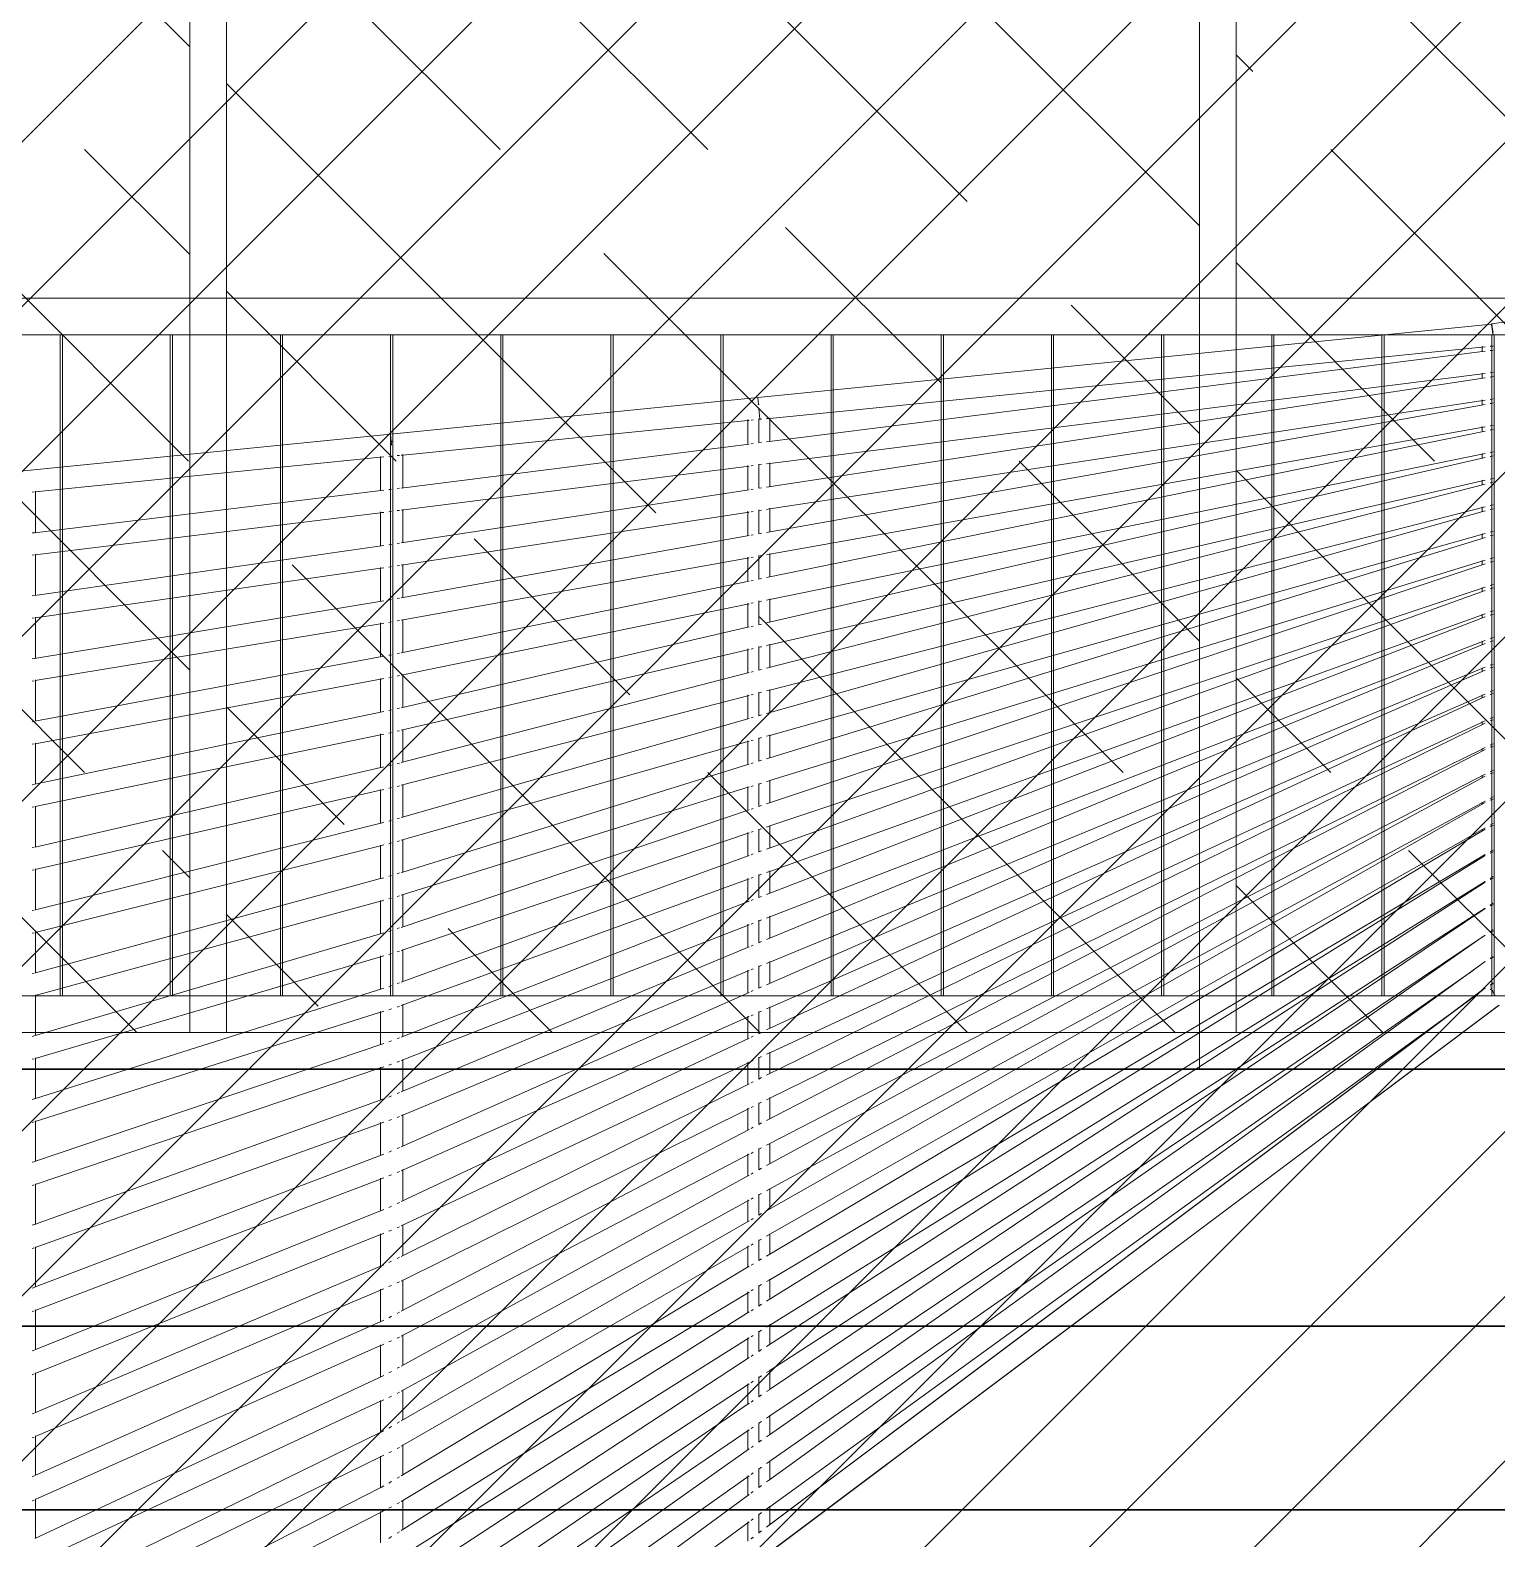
# Model space of a CAD drawing. Header units: millimetres. Extents: x 886808 to 1650903, y -1008069 to 230892.
# Drawn here: x 1026529 to 1028527, y -355649 to -353595 of the extents above; entities that cross this region are included whole.
import ezdxf

# ---------------------------------------------------------------- set-up
doc = ezdxf.new("R2010")
doc.units = ezdxf.units.MM
doc.linetypes.add('ACAD_ISO07W100', pattern=[3, 0, -3])
doc.linetypes.add('CENTER', pattern=[2, 1.25, -0.25, 0.25, -0.25])
doc.layers.get('0').update_dxf_attribs({"lineweight": 0})
for name, color, linetype, lineweight in [('0.NETMANHNHAT-0.05', 251, 'Continuous', 0), ('03- Net Cua- 153', 153, 'Continuous', 9), ('8l NET TO', 8, 'Continuous', 9), ('A-Wall', 113, 'Continuous', 30), ('A_Dim', 8, 'Continuous', 5), ('M-HVAC-CDFF', 50, 'Continuous', 5)]:
    doc.layers.add(name, color=color, linetype=linetype, lineweight=lineweight)

# ---------------------------------------------------------------- blocks, each defined once
blk = doc.blocks.new('Air Terminals 4 - Air Terminals 4-6275953-MẶT ĐỨNG TRỤC A-H')
at = {"layer": 'M-HVAC-CDFF'}
for p, q in [((1200, 4200), (26700, 4200)), ((26700, 4150), (1200, 4150))]:
    blk.add_line(p, q, dxfattribs=at)
blk = doc.blocks.new('A$C62D649C3')
at = {"transparency": 33554636}
for p, q in [((14297.8, 5814.8), (13298.6, 5664.9)), ((13297.8, 5664.8), (12298.6, 5564.9)), ((13297.8, 5664.8), (13298.2, 5664.9)), ((13299.3, 5654.9), (13297.8, 5664.8)), ((13298.2, 5664.9), (13298.6, 5664.9)), ((13299.3, 5657.5), (13298.6, 5664.9)), ((13299.1, 5654.9), (13300.1, 5654.9)), ((13299.3, 5657.5), (13299.7, 5653.9)), ((13299.3, 5654.9), (13299.5, 5653.8)), ((13299.5, 5653.8), (13300.1, 5650)), ((13299.7, 5653.9), (13300.1, 5650)), ((13300.1, 5654.9), (13300.5, 5654.9)), ((12315.1, 5536.4), (13289.5, 5633.9)), ((13285.1, 5633.4), (13285.1, 5634.6)), ((13285.1, 5627.2), (13285.1, 5633.4)), ((13296.2, 5634.5), (13300.1, 5634.9)), ((13297.9, 5628.8), (13300.1, 5629.2)), ((12310.7, 5504.4), (13289.5, 5627.7)), ((13296.2, 5628.6), (13297.9, 5628.8)), ((13289.5, 5591.6), (12310.7, 5442.8)), ((12315.1, 5474.8), (13289.5, 5597.6)), ((13285.1, 5597), (13285.1, 5598.1)), ((13285.1, 5590.9), (13285.1, 5597)), ((13296.2, 5598.4), (13300.1, 5598.9)), ((13297.6, 5592.8), (13296.2, 5592.6)), ((13300.1, 5593.2), (13297.6, 5592.8)), ((11798.6, 5514.9), (12298.6, 5564.9)), ((12299.6, 5555.1), (12298.6, 5564.9)), ((12299, 5555.1), (12300.1, 5555.1)), ((12300.1, 5555.1), (12300.7, 5555.1)), ((12301.6, 5535.1), (12300.1, 5550)), ((12310.7, 5381.1), (13289.5, 5555.3)), ((13289.5, 5561.2), (12315.1, 5413.1)), ((13285.1, 5560.6), (13285.1, 5561.7)), ((13285.1, 5554.6), (13285.1, 5560.6)), ((13300.1, 5562.8), (13296.2, 5562.2)), ((13296.2, 5556.5), (13297.4, 5556.8)), ((13297.4, 5556.8), (13300.1, 5557.3)), ((11815.1, 5486.4), (12285.1, 5533.4)), ((12285.1, 5533.4), (12285.1, 5534.6)), ((12285.1, 5533.4), (12287.1, 5533.6)), ((12285.1, 5501.2), (12285.1, 5533.4)), ((12289.5, 5533.9), (12292.6, 5534.2)), ((12300.1, 5503.1), (12300.1, 5535.9)), ((12300.1, 5534.9), (12301.6, 5535.1)), ((12300.1, 5503.1), (12300.1, 5534.9)), ((12301.6, 5535.1), (12303.9, 5535.3)), ((12310.7, 5536), (12314.6, 5536.4)), ((12315.1, 5536.4), (12315.1, 5537.3)), ((12315.1, 5505), (12315.1, 5536.4)), ((13296.2, 5526.1), (13300.1, 5526.8)), ((11798.6, 5514.9), (11299.3, 5465)), ((11800.1, 5500), (11798.6, 5514.9)), ((12310.7, 5319.5), (13289.5, 5519.1)), ((12315.1, 5351.4), (13289.5, 5524.9)), ((13285.1, 5524.1), (13285.1, 5525.2)), ((13285.1, 5518.2), (13285.1, 5524.1)), ((13296.2, 5520.5), (13297.1, 5520.7)), ((13297.1, 5520.7), (13300.1, 5521.3)), ((11799, 5504.9), (11800.1, 5505)), ((11800.1, 5505), (11800.6, 5505)), ((11807.6, 5485.7), (11810.7, 5486)), ((11813.1, 5441.5), (12287.1, 5501.4)), ((11813.1, 5486.2), (11815.1, 5486.4)), ((11815.1, 5441.8), (11815.1, 5487.2)), ((12289.5, 5501.7), (12292.6, 5502.1)), ((12300.1, 5503.1), (12303.9, 5503.6)), ((12315.1, 5289.8), (13289.5, 5488.5)), ((13285.1, 5487.6), (13285.1, 5488.7)), ((13285.1, 5481.9), (13285.1, 5487.6)), ((13296.2, 5489.9), (13300.1, 5490.7)), ((13296.8, 5484.6), (13300.1, 5485.3)), ((11314.6, 5436.4), (11785.1, 5483.4)), ((11785.1, 5483.4), (11785.1, 5484.6)), ((11785.1, 5438.1), (11785.1, 5483.4)), ((11785.6, 5483.5), (11789.5, 5483.9)), ((11796.2, 5484.5), (11800.1, 5484.9)), ((11813.1, 5411.4), (12287.1, 5471.3)), ((12285.1, 5471), (12285.1, 5472.2)), ((12285.1, 5438.9), (12285.1, 5471)), ((12289.5, 5471.6), (12292.6, 5472)), ((12300.1, 5441.2), (12300.1, 5473.9)), ((12300.1, 5472.9), (12303.9, 5473.4)), ((12300.1, 5441.2), (12300.1, 5472.9)), ((12310.7, 5257.8), (13289.5, 5482.9)), ((12310.7, 5474.3), (12314.6, 5474.7)), ((12315.1, 5474.8), (12315.1, 5475.6)), ((12315.1, 5443.4), (12315.1, 5474.8)), ((13296.2, 5484.5), (13296.8, 5484.6)), ((12310.7, 5196.2), (13289.5, 5446.7)), ((12315.1, 5228.1), (13289.5, 5452.2)), ((13285.1, 5451.2), (13285.1, 5452.2)), ((13285.1, 5445.6), (13285.1, 5451.2)), ((13296.2, 5453.7), (13300.1, 5454.6)), ((13296.2, 5448.4), (13296.5, 5448.5)), ((13296.5, 5448.5), (13300.1, 5449.3)), ((11310.7, 5436), (11313.1, 5436.2)), ((11313.5, 5380.7), (11789.5, 5438.6)), ((11315.1, 5436.4), (11315.1, 5437.2)), ((11315.1, 5380.9), (11315.1, 5436.4)), ((11796.2, 5439.4), (11798.2, 5439.7)), ((11798.2, 5439.7), (11800.1, 5439.9)), ((11807.6, 5440.8), (11810.7, 5441.2)), ((12287.1, 5439.2), (11813.1, 5366.8)), ((12292.6, 5440), (12289.5, 5439.5)), ((12303.9, 5441.8), (12300.1, 5441.2)), ((11314.6, 5350.7), (11785.1, 5407.9)), ((11785.1, 5362.6), (11785.1, 5409)), ((11785.6, 5408), (11789.5, 5408.4)), ((11796.2, 5409.3), (11800.1, 5409.7)), ((11807.6, 5410.7), (11810.7, 5411.1)), ((12287.1, 5408.8), (11813.1, 5336.4)), ((11815.1, 5367.1), (11815.1, 5412.4)), ((12285.1, 5408.5), (12285.1, 5409.8)), ((12285.1, 5376.6), (12285.1, 5408.5)), ((12292.6, 5409.7), (12289.5, 5409.2)), ((12300.1, 5379.2), (12300.1, 5411.8)), ((12303.9, 5411.4), (12300.1, 5410.8)), ((12300.1, 5379.2), (12300.1, 5410.8)), ((12314.6, 5413), (12310.7, 5412.4)), ((12310.7, 5134.5), (13289.5, 5410.5)), ((12315.1, 5166.4), (13289.5, 5415.8)), ((12315.1, 5413.1), (12315.1, 5413.9)), ((12315.1, 5381.9), (12315.1, 5413.1)), ((13285.1, 5414.7), (13285.1, 5415.7)), ((13285.1, 5409.3), (13285.1, 5414.7)), ((13296.2, 5417.6), (13300.1, 5418.6)), ((13296.2, 5412.4), (13300.1, 5413.3)), ((13296.2, 5412.4), (13296.2, 5412.4)), ((13296.2, 5381.4), (13300.1, 5382.5)), ((11310.7, 5380.4), (11313.1, 5380.7)), ((11789.5, 5363.2), (11314, 5295.1)), ((11797.9, 5364.4), (11796.2, 5364.2)), ((11800.1, 5364.8), (11797.9, 5364.4)), ((11810.7, 5366.4), (11807.6, 5365.9)), ((11813.1, 5292), (12287.1, 5376.9)), ((12289.5, 5377.3), (12292.6, 5377.9)), ((12300.1, 5379.2), (12303.9, 5379.9)), ((12315.1, 5104.7), (13289.5, 5379.5)), ((12315.1, 5074.2), (13285.1, 5372.9)), ((13285.1, 5378.3), (13285.1, 5379.2)), ((13285.1, 5372.9), (13285.1, 5378.3)), ((13285.1, 5372.9), (13289.5, 5374.3)), ((13296.2, 5376.4), (13300.1, 5377.3)), ((13296.2, 5376.4), (13296.2, 5376.4)), ((11310.7, 5350.2), (11313.1, 5350.5)), ((11315.1, 5350.7), (11315.1, 5351.6)), ((11315.1, 5295.3), (11315.1, 5350.7)), ((11813.1, 5261.5), (12287.1, 5346.4)), ((12285.1, 5346.1), (12285.1, 5347.3)), ((12285.1, 5314.2), (12285.1, 5346.1)), ((12289.5, 5346.9), (12292.6, 5347.4)), ((12300.1, 5317.3), (12300.1, 5349.8)), ((12300.1, 5348.8), (12303.9, 5349.5)), ((12300.1, 5317.3), (12300.1, 5348.8)), ((12310.7, 5350.7), (12314.6, 5351.3)), ((12315.1, 5351.4), (12315.1, 5352.3)), ((12315.1, 5320.4), (12315.1, 5351.4)), ((12315.1, 5043.1), (13289.5, 5343.2)), ((13285.1, 5341.8), (13285.1, 5342.7)), ((13285.1, 5336.7), (13285.1, 5341.8)), ((13296.2, 5345.2), (13300.1, 5346.4)), ((13296.2, 5340.4), (13300.1, 5341.4)), ((11785.1, 5332.3), (11314.6, 5264.9)), ((11785.1, 5332.3), (11785.1, 5333.4)), ((11785.1, 5287.1), (11785.1, 5332.3)), ((11789.5, 5332.9), (11785.6, 5332.4)), ((11800.1, 5334.5), (11796.2, 5333.9)), ((11810.7, 5336.1), (11807.6, 5335.6)), ((11815.1, 5292.3), (11815.1, 5337.4)), ((12310.7, 5011.3), (13289.5, 5338.2)), ((11813.1, 5217.2), (12287.1, 5314.6)), ((12289.5, 5315.1), (12292.6, 5315.8)), ((12300.1, 5317.3), (12303.9, 5318.1)), ((12310.7, 4949.7), (13289.5, 5302.1)), ((12315.1, 4981.3), (13289.5, 5306.7)), ((13285.1, 5305.3), (13285.1, 5306.2)), ((13285.1, 5300.5), (13285.1, 5305.3)), ((13296.2, 5309), (13300.1, 5310.3)), ((13296.2, 5304.4), (13300.1, 5305.5)), ((11313.1, 5295), (11310.7, 5294.7)), ((11313.8, 5209.5), (11789.5, 5287.9)), ((11796.2, 5289), (11797.5, 5289.2)), ((11797.5, 5289.2), (11800.1, 5289.6)), ((11807.6, 5291), (11810.7, 5291.5)), ((11813.1, 5186.6), (12287.1, 5284)), ((12285.1, 5283.6), (12285.1, 5284.9)), ((12285.1, 5251.9), (12285.1, 5283.6)), ((12289.5, 5284.5), (12292.6, 5285.1)), ((12300.1, 5255.4), (12300.1, 5287.7)), ((12300.1, 5286.7), (12303.1, 5287.3)), ((12300.1, 5255.4), (12300.1, 5286.7)), ((12303.1, 5287.3), (12303.9, 5287.5)), ((12310.7, 5288.9), (12314.6, 5289.6)), ((12315.1, 5289.8), (12315.1, 5290.6)), ((12315.1, 5258.8), (12315.1, 5289.8)), ((11313.1, 5264.7), (11310.7, 5264.4)), ((11315.1, 5265), (11315.1, 5265.8)), ((11315.1, 5209.7), (11315.1, 5265)), ((11796.2, 5258.6), (11800.1, 5259.2)), ((11807.6, 5260.5), (11810.7, 5261.1)), ((11815.1, 5217.6), (11815.1, 5262.6)), ((12310.7, 4888.1), (13289.5, 5266)), ((12315.1, 4919.5), (13289.5, 5270.3)), ((13285.1, 5268.7), (13285.1, 5269.7)), ((13285.1, 5264.3), (13285.1, 5268.7)), ((13296.2, 5272.7), (13300.1, 5274.1)), ((13296.2, 5268.5), (13300.1, 5269.6)), ((11314.6, 5179.2), (11785.1, 5256.7)), ((11785.1, 5211.7), (11785.1, 5257.9)), ((11785.6, 5256.8), (11789.5, 5257.5)), ((11813.1, 5142.4), (12287.1, 5252.4)), ((12289.5, 5252.9), (12292.6, 5253.6)), ((12300.1, 5255.4), (12303.9, 5256.3)), ((11813.1, 5111.6), (12287.1, 5221.6)), ((12285.1, 5221.1), (12285.1, 5222.4)), ((12285.1, 5189.6), (12285.1, 5221.1)), ((12289.5, 5222.2), (12292.6, 5222.9)), ((12300.1, 5193.4), (12300.1, 5225.6)), ((12300.1, 5224.6), (12303.5, 5225.4)), ((12300.1, 5193.4), (12300.1, 5224.6)), ((12303.5, 5225.4), (12303.9, 5225.5)), ((12310.7, 4826.6), (13289.5, 5229.8)), ((12310.7, 5227.1), (12314.6, 5228)), ((12315.1, 4857.7), (13289.5, 5233.9)), ((12315.1, 5228.8), (12315.1, 5228.1)), ((12315.1, 5197.3), (12315.1, 5228.1)), ((13285.1, 5232.2), (13285.1, 5233.2)), ((13285.1, 5228), (13285.1, 5232.2)), ((13296.2, 5236.5), (13300.1, 5238)), ((13296.2, 5232.5), (13300.1, 5233.6)), ((11310.7, 5208.9), (11313.1, 5209.3)), ((11314, 5123.9), (11789.5, 5212.5)), ((11796.2, 5213.7), (11797.2, 5213.9)), ((11797.2, 5213.9), (11800.1, 5214.5)), ((11807.6, 5216.1), (11810.7, 5216.7)), ((13296.2, 5200.2), (13300.1, 5201.8)), ((13296.2, 5196.5), (13300.1, 5197.7)), ((11310.7, 5178.5), (11313.1, 5178.9)), ((11314.6, 5093.4), (11785.1, 5181.1)), ((11315.1, 5179.3), (11315.1, 5180.1)), ((11315.1, 5124.1), (11315.1, 5179.3)), ((11785.1, 5181.1), (11785.1, 5182.3)), ((11785.1, 5136.2), (11785.1, 5181.1)), ((11785.6, 5181.2), (11789.5, 5182)), ((11796.2, 5183.2), (11800.1, 5183.9)), ((11807.6, 5185.4), (11810.7, 5186.1)), ((11813.1, 5067.6), (12287.1, 5190.1)), ((11815.1, 5187), (11815.1, 5187.7)), ((11815.1, 5142.9), (11815.1, 5187)), ((12289.5, 5190.7), (12292.6, 5191.5)), ((12300.1, 5193.4), (12303.9, 5194.4)), ((12310.7, 4765), (13289.5, 5193.7)), ((12315.1, 4796), (13289.5, 5197.4)), ((13285.1, 5195.6), (13285.1, 5196.7)), ((13285.1, 5191.8), (13285.1, 5195.6)), ((11813.1, 5036.7), (12287.1, 5159.2)), ((12285.1, 5158.7), (12285.1, 5159.9)), ((12285.1, 5127.2), (12285.1, 5158.7)), ((12289.5, 5159.8), (12292.6, 5160.6)), ((12300.1, 5162.6), (12303.8, 5163.5)), ((12300.1, 5131.5), (12300.1, 5163.5)), ((12300.1, 5131.5), (12300.1, 5162.6)), ((12303.8, 5163.5), (12303.9, 5163.6)), ((12310.7, 5165.3), (12314.6, 5166.3)), ((12310.7, 4703.5), (13289.5, 5157.6)), ((12315.1, 5166.4), (12315.1, 5167.2)), ((12315.1, 5135.7), (12315.1, 5166.4)), ((12315.1, 4734.2), (13289.5, 5161)), ((13285.1, 5159.1), (13285.1, 5160.1)), ((13285.1, 5155.6), (13285.1, 5159.1)), ((13296.2, 5163.9), (13300.1, 5165.6)), ((13296.2, 5160.5), (13300.1, 5161.7)), ((11314.2, 5038.2), (11789.5, 5137.1)), ((11796.2, 5138.5), (11796.8, 5138.6)), ((11796.8, 5138.6), (11800.1, 5139.4)), ((11807.6, 5141.1), (11810.7, 5141.8)), ((11310.7, 5123.2), (11313.1, 5123.7)), ((11813.1, 4992.8), (12287.1, 5127.8)), ((12289.5, 5128.5), (12292.6, 5129.4)), ((12300.1, 5131.5), (12303.9, 5132.6)), ((12310.7, 4641.9), (13289.5, 5121.5)), ((12315.1, 4672.4), (13289.5, 5124.5)), ((13285.1, 5122.5), (13285.1, 5123.5)), ((13285.1, 5119.4), (13285.1, 5122.5)), ((13296.2, 5127.7), (13300.1, 5129.5)), ((13296.2, 5124.5), (13300.1, 5125.8)), ((11314.6, 5007.7), (11785.1, 5105.6)), ((11785.1, 5060.7), (11785.1, 5106.7)), ((11785.6, 5105.7), (11789.5, 5106.5)), ((11796.2, 5107.9), (11800.1, 5108.7)), ((11807.6, 5110.4), (11810.7, 5111.1)), ((11813.1, 4961.8), (12287.1, 5096.8)), ((11815.1, 5068.1), (11815.1, 5112.8)), ((12285.1, 5096.2), (12285.1, 5097.4)), ((12285.1, 5064.9), (12285.1, 5096.2)), ((12289.5, 5097.5), (12292.6, 5098.3)), ((12300.1, 5100.5), (12303.9, 5101.6)), ((12300.1, 5069.6), (12300.1, 5101.4)), ((12300.1, 5069.6), (12300.1, 5100.5)), ((12310.7, 5103.5), (12314.6, 5104.6)), ((12315.1, 5104.7), (12315.1, 5105.5)), ((12315.1, 5074.2), (12315.1, 5104.7)), ((11310.7, 5092.7), (11313.1, 5093.2)), ((11315.1, 5093.5), (11315.1, 5094.3)), ((11315.1, 5038.4), (11315.1, 5093.5)), ((12310.7, 4580.3), (13289.5, 5085.4)), ((12315.1, 4610.6), (13285.1, 5085.9)), ((13285.1, 5085.9), (13289.5, 5088.1)), ((13285.1, 5085.9), (13285.1, 5086.9)), ((13285.1, 5083.1), (13285.1, 5085.9)), ((13296.2, 5091.4), (13300.1, 5093.3)), ((13296.2, 5088.5), (13300.1, 5089.8)), ((11314.4, 4952.6), (11785.5, 5060.8)), ((11785.6, 5060.8), (11789.5, 5061.7)), ((11796.2, 5063.3), (11796.5, 5063.3)), ((11796.5, 5063.3), (11800.1, 5064.2)), ((11807.6, 5066.2), (11810.7, 5067)), ((11815.1, 4918.6), (12285.1, 5064.9)), ((12285.1, 5064.9), (12287.1, 5065.5)), ((12289.5, 5066.3), (12292.6, 5067.2)), ((12300.1, 5069.6), (12303.9, 5070.8)), ((12310.7, 5072.8), (12314.6, 5074)), ((12314.6, 5074), (12315.1, 5074.2)), ((13296.2, 5055.1), (13300.1, 5057.1)), ((13296.2, 5052.5), (13300.1, 5053.9)), ((11310.7, 5037.5), (11313.1, 5038)), ((11796.2, 5032.6), (11800.1, 5033.5)), ((11807.6, 5035.3), (11810.7, 5036.1)), ((11813.1, 4886.9), (12287.1, 5034.4)), ((11815.1, 4993.4), (11815.1, 5037.9)), ((12285.1, 5033.7), (12285.1, 5034.8)), ((12285.1, 5002.7), (12285.1, 5033.7)), ((12289.5, 5035.1), (12292.6, 5036.1)), ((12300.1, 5038.4), (12303.9, 5039.6)), ((12300.1, 5007.7), (12300.1, 5039.3)), ((12300.1, 5007.7), (12300.1, 5038.4)), ((12310.7, 4518.8), (13289.5, 5049.3)), ((12310.7, 5041.7), (12314.6, 5042.9)), ((12315.1, 4548.9), (13289.5, 5051.7)), ((12315.1, 5043.1), (12315.1, 5043.8)), ((12315.1, 5012.7), (12315.1, 5043.1)), ((13285.1, 5049.4), (13285.1, 5050.3)), ((13285.1, 5046.9), (13285.1, 5049.4)), ((11314.6, 4922), (11785.1, 5030)), ((11785.1, 4985.2), (11785.1, 5031.1)), ((11785.6, 5030.1), (11789.5, 5031)), ((12310.7, 4457.3), (13289.5, 5013.2)), ((12315.1, 4487.1), (13289.5, 5015.2)), ((13285.1, 5012.8), (13285.1, 5013.7)), ((13285.1, 5010.7), (13285.1, 5012.8)), ((13296.2, 5018.8), (13300.1, 5020.9)), ((13296.2, 5016.5), (13300.1, 5017.9)), ((11310.7, 5006.9), (11313.1, 5007.4)), ((11315.1, 5007.8), (11315.1, 5008.5)), ((11315.1, 4952.8), (11315.1, 5007.8)), ((11807.6, 4991.3), (11810.7, 4992.1)), ((11813.1, 4843.3), (12287.1, 5003.4)), ((12289.5, 5004.2), (12292.6, 5005.2)), ((12300.1, 5007.7), (12303.9, 5009)), ((11315.1, 4867.2), (11785.5, 4985.3)), ((11785.6, 4985.3), (11789.5, 4986.3)), ((11796.2, 4988), (11800.1, 4989.1)), ((11813.1, 4811.8), (12287.1, 4971.9)), ((12285.1, 4971.2), (12285.1, 4972.3)), ((12289.5, 4972.7), (12292.6, 4973.7)), ((12300.1, 4976.3), (12303.9, 4977.6)), ((12300.1, 4945.9), (12300.1, 4977.2)), ((12300.1, 4945.9), (12300.1, 4976.3)), ((12310.7, 4979.8), (12314.6, 4981.1)), ((12310.7, 4395.7), (13289.5, 4977.1)), ((12315.1, 4981.3), (12315.1, 4982.1)), ((12315.1, 4951.3), (12315.1, 4981.3)), ((12315.1, 4425.3), (13289.5, 4978.7)), ((13285.1, 4976.2), (13285.1, 4977.1)), ((13285.1, 4974.5), (13285.1, 4976.2)), ((13296.2, 4982.6), (13300.1, 4984.8)), ((13296.2, 4980.5), (13300.1, 4982)), ((11310.7, 4951.8), (11313.1, 4952.3)), ((11314.6, 4836.3), (11785.1, 4954.4)), ((11785.1, 4954.4), (11785.1, 4955.4)), ((11785.1, 4909.7), (11785.1, 4954.4)), ((11785.6, 4954.6), (11789.5, 4955.6)), ((11796.2, 4957.2), (11800.1, 4958.2)), ((11807.6, 4960.2), (11810.7, 4961.1)), ((11815.1, 4962.4), (11815.1, 4963)), ((11815.1, 4918.6), (11815.1, 4962.4)), ((12285.1, 4940.4), (12285.1, 4971.2)), ((11813.1, 4768.6), (12287.1, 4941.2)), ((12289.5, 4942), (12292.6, 4943.2)), ((12300.1, 4945.9), (12303.9, 4947.3)), ((12310.7, 4334.2), (13289.5, 4941)), ((12315.1, 4363.5), (13289.5, 4942.3)), ((13285.1, 4939.7), (13285.1, 4940.5)), ((13285.1, 4938.3), (13285.1, 4939.7)), ((13296.2, 4946.3), (13300.1, 4948.6)), ((13296.2, 4944.5), (13300.1, 4946)), ((11310.7, 4921.1), (11313.1, 4921.6)), ((11315.1, 4922.1), (11315.1, 4922.8)), ((11315.1, 4867.2), (11315.1, 4922.1)), ((11785.6, 4909.9), (11789.5, 4910.9)), ((11796.2, 4912.8), (11800.1, 4914)), ((11807.6, 4916.3), (11810.7, 4917.3)), ((11813.1, 4918), (11815.1, 4918.6)), ((12289.5, 4910.2), (12292.6, 4911.4)), ((12300.1, 4914.1), (12303.9, 4915.5)), ((12300.1, 4884), (12300.1, 4915.1)), ((12300.1, 4884), (12300.1, 4914.3)), ((12310.7, 4917.9), (12314.6, 4919.3)), ((12315.1, 4919.5), (12315.1, 4920.3)), ((12315.1, 4889.8), (12315.1, 4919.5)), ((13296.2, 4910), (13300.1, 4912.4)), ((13296.2, 4908.5), (13300.1, 4910.1)), ((11315.1, 4781.5), (11785.1, 4909.7)), ((11785.1, 4909.7), (11785.4, 4909.8)), ((11813.1, 4736.8), (12287.1, 4909.4)), ((12285.1, 4908.6), (12285.1, 4909.9)), ((12285.1, 4878.2), (12285.1, 4908.6)), ((12310.7, 4272.7), (13289.5, 4905)), ((12315.1, 4301.7), (13289.5, 4905.8)), ((13285.1, 4903.1), (13285.1, 4903.9)), ((13285.1, 4902.1), (13285.1, 4903.1)), ((11314.6, 4750.5), (11785.1, 4878.9)), ((11785.1, 4834.3), (11785.1, 4879.8)), ((11785.6, 4879), (11789.5, 4880.1)), ((11796.2, 4881.9), (11800.1, 4883)), ((11807.6, 4885.2), (11810.7, 4886.1)), ((11813.1, 4693.9), (12287.1, 4879)), ((11815.1, 4844), (11815.1, 4888.1)), ((12289.5, 4879.9), (12292.6, 4881.1)), ((12300.1, 4884), (12303.9, 4885.5)), ((12314.6, 4213.8), (13289.5, 4868.9)), ((12315.1, 4239.9), (13289.5, 4869.3)), ((13296.2, 4873.7), (13300.1, 4876.2)), ((13296.2, 4872.5), (13300.1, 4874.1)), ((11310.7, 4866), (11313.1, 4866.6)), ((11314.5, 4867), (11314.6, 4867)), ((11314.6, 4867), (11315.1, 4867.2)), ((12289.5, 4847.8), (12292.6, 4849)), ((12300.1, 4851.9), (12303.9, 4853.4)), ((12300.1, 4822.2), (12300.1, 4853)), ((12300.1, 4822.2), (12300.1, 4851.9)), ((12310.7, 4856), (12314.6, 4857.5)), ((12315.1, 4857.7), (12315.1, 4858.6)), ((12315.1, 4828.4), (12315.1, 4857.7)), ((13285.1, 4866.5), (13285.1, 4867.3)), ((13285.1, 4865.9), (13285.1, 4866.5)), ((11310.7, 4835.3), (11313.1, 4835.9)), ((11313.3, 4695.5), (11789.5, 4835.6)), ((11315.1, 4836.4), (11315.1, 4837.1)), ((11315.1, 4781.5), (11315.1, 4836.4)), ((11796.2, 4837.6), (11800.1, 4838.9)), ((11807.6, 4841.5), (11810.7, 4842.5)), ((11813.1, 4661.8), (12287.1, 4846.9)), ((12285.1, 4846.1), (12285.1, 4847.4)), ((12285.1, 4816), (12285.1, 4846.1)), ((12314.6, 4152.4), (13285.1, 4829.8)), ((12315.1, 4178.1), (13289.5, 4832.8)), ((13285.1, 4829.8), (13289.5, 4832.8)), ((13285.1, 4829.9), (13285.1, 4830.7)), ((13285.1, 4829.8), (13285.1, 4829.9)), ((13296.2, 4837.4), (13300.1, 4840)), ((13296.2, 4836.5), (13300.1, 4838.2)), ((11796.2, 4806.5), (11800.1, 4807.7)), ((11807.6, 4810), (11810.7, 4811)), ((11813.1, 4619.2), (12287.1, 4816.8)), ((11815.1, 4769.4), (11815.1, 4813.2)), ((12289.5, 4817.8), (12292.6, 4819.1)), ((12300.1, 4822.2), (12303.9, 4823.8)), ((11314.6, 4664.7), (11785.1, 4803.2)), ((11785.1, 4758.9), (11785.1, 4804.3)), ((11785.6, 4803.4), (11789.5, 4804.5)), ((12289.5, 4785.3), (12292.6, 4786.6)), ((12300.1, 4789.8), (12303.9, 4791.4)), ((12300.1, 4760.4), (12300.1, 4790.8)), ((12300.1, 4760.4), (12300.1, 4789.8)), ((12310.7, 4794.2), (12314.6, 4795.8)), ((12314.6, 4091), (13289.5, 4796.8)), ((12315.1, 4796), (12315.1, 4796.8)), ((12315.1, 4766.9), (12315.1, 4796)), ((13285.1, 4793.6), (13285.1, 4794.1)), ((13296.2, 4801.1), (13300.1, 4803.8)), ((13296.2, 4800.6), (13300.1, 4802.3)), ((11310.7, 4780.3), (11313.1, 4781)), ((11314.6, 4781.4), (11315.1, 4781.5)), ((11807.6, 4766.6), (11810.7, 4767.8)), ((11813.1, 4586.8), (12287.1, 4784.4)), ((12285.1, 4783.5), (12285.1, 4784.9)), ((12285.1, 4753.8), (12285.1, 4783.5)), ((12315.1, 4116.2), (13273.3, 4785.1)), ((13296.2, 4764.7), (13300.1, 4767.5)), ((13296.2, 4764.6), (13300.1, 4766.4)), ((13296.2, 4764.7), (13300.1, 4766.4)), ((11310.7, 4749.5), (11313.1, 4750.1)), ((11313.5, 4609.9), (11789.5, 4760.3)), ((11315.1, 4750.7), (11315.1, 4751.4)), ((11315.1, 4696), (11315.1, 4750.7)), ((11796.2, 4762.5), (11800.1, 4763.9)), ((11813.1, 4544.6), (12287.1, 4754.6)), ((12289.5, 4755.7), (12292.6, 4757.1)), ((12300.1, 4760.4), (12303.9, 4762.1)), ((12314.7, 4029.6), (13289.5, 4760.7)), ((13254.9, 4734.8), (13285.1, 4757.5)), ((13285.1, 4757.5), (13289.5, 4760.8)), ((13285.1, 4757.1), (13285.1, 4757.5)), ((13289.5, 4760.6), (13289.1, 4760.2)), ((13296.2, 4762.1), (13296.4, 4761.9)), ((13296.2, 4758.9), (13296.6, 4758.6)), ((13296.4, 4761.9), (13296.6, 4761.6)), ((13296.6, 4758.6), (13296.8, 4758.3)), ((13297.4, 4760.5), (13297.9, 4759.7)), ((13297.9, 4759.7), (13298.2, 4759.3)), ((13298, 4757.1), (13298.9, 4756.1)), ((13298.9, 4756.1), (13299.2, 4755.7)), ((13299.1, 4757.9), (13299.6, 4756.9)), ((13299.6, 4756.9), (13299.9, 4756.4)), ((13299.6, 4754.9), (13300.1, 4754.9)), ((13300.1, 4754.9), (13301.2, 4754.9)), ((13300.4, 4754.3), (13301.4, 4753.1)), ((13300.8, 4754.7), (13301.4, 4753.6)), ((13301.4, 4753.6), (13301.6, 4753)), ((13301.4, 4753.1), (13301.6, 4752.8)), ((13302.5, 4751.2), (13303, 4750)), ((13303, 4750), (13303.1, 4749.9)), ((11314.6, 4578.9), (11785.1, 4727.6)), ((11785.1, 4683.5), (11785.1, 4728.7)), ((11785.6, 4727.7), (11789.5, 4729)), ((11796.2, 4731.1), (11800.1, 4732.3)), ((11807.6, 4734.8), (11810.7, 4736)), ((11815.1, 4694.7), (11815.1, 4738.3)), ((12300.1, 4727.6), (12303.9, 4729.3)), ((12300.1, 4698.5), (12300.1, 4728.7)), ((12300.1, 4698.5), (12300.1, 4727.6)), ((12309.2, 3988.1), (13307.6, 4737)), ((12309.3, 3988.3), (13308.2, 4737.5)), ((12310.7, 4732.3), (12314.6, 4734)), ((12310.7, 4026.7), (13253.6, 4733.9)), ((12315.1, 4054.4), (13268.3, 4744.5)), ((12315.1, 4734.2), (12315.1, 4735)), ((12315.1, 4705.5), (12315.1, 4734.2)), ((11813.1, 4511.8), (12287.1, 4721.8)), ((12285.1, 4721), (12285.1, 4722.3)), ((12285.1, 4691.5), (12285.1, 4721)), ((12289.5, 4722.9), (12292.6, 4724.3)), ((11310.7, 4694.7), (11313.1, 4695.4)), ((11313.6, 4524.4), (11789.5, 4685)), ((11796.2, 4687.4), (11800.1, 4688.9)), ((11807.6, 4691.8), (11810.7, 4693)), ((11813.1, 4469.9), (12287.1, 4692.5)), ((12289.5, 4693.6), (12292.6, 4695)), ((12300.1, 4698.5), (12303.9, 4700.3)), ((11310.7, 4663.6), (11313.1, 4664.3)), ((11315.1, 4664.9), (11315.1, 4665.6)), ((11315.1, 4610.4), (11315.1, 4664.9)), ((12300.1, 4665.4), (12303.9, 4667.3)), ((12300.1, 4636.7), (12300.1, 4666.5)), ((12300.1, 4636.7), (12300.1, 4665.4)), ((12310.7, 4670.4), (12314.6, 4672.2)), ((12315.1, 4672.4), (12315.1, 4673.2)), ((12315.1, 4644.1), (12315.1, 4672.4)), ((11314.6, 4493.1), (11785.1, 4651.9)), ((11785.1, 4608.1), (11785.1, 4653)), ((11785.6, 4652.1), (11789.5, 4653.4)), ((11796.2, 4655.7), (11800.1, 4657)), ((11807.6, 4659.7), (11810.7, 4660.9)), ((11813.1, 4436.7), (12287.1, 4659.3)), ((11815.1, 4620.1), (11815.1, 4663.3)), ((12285.1, 4658.4), (12285.1, 4659.8)), ((12285.1, 4629.3), (12285.1, 4658.4)), ((12289.5, 4660.4), (12292.6, 4661.9)), ((11813.1, 4395.2), (12287.1, 4630.3)), ((12289.5, 4631.5), (12292.6, 4633)), ((12300.1, 4636.7), (12303.9, 4638.6)), ((11310.7, 4609), (11313.1, 4609.8)), ((11313.7, 4438.8), (11789.5, 4609.7)), ((11796.2, 4612.2), (11800.1, 4613.8)), ((11807.6, 4617), (11810.7, 4618.3)), ((12300.1, 4603.3), (12303.9, 4605.2)), ((12300.1, 4574.9), (12300.1, 4604.3)), ((12300.1, 4574.9), (12300.1, 4603.3)), ((12310.7, 4608.5), (12314.6, 4610.4)), ((12315.1, 4610.6), (12315.1, 4611.4)), ((12315.1, 4582.6), (12315.1, 4610.6)), ((11796.2, 4580.3), (11800.1, 4581.7)), ((11807.6, 4584.5), (11810.7, 4585.8)), ((11813.1, 4361.7), (12287.1, 4596.8)), ((11815.1, 4545.4), (11815.1, 4588.3)), ((12285.1, 4595.8), (12285.1, 4597.2)), ((12285.1, 4567.1), (12285.1, 4595.8)), ((12289.5, 4598), (12292.6, 4599.5)), ((11310.7, 4577.7), (11313.1, 4578.4)), ((11314.6, 4407.3), (11785.1, 4576.3)), ((11315.1, 4579.1), (11315.1, 4579.9)), ((11315.1, 4524.9), (11315.1, 4579.1)), ((11785.1, 4532.7), (11785.1, 4577.4)), ((11785.6, 4576.5), (11789.5, 4577.9)), ((11813.1, 4320.5), (12287.1, 4568.1)), ((12289.5, 4569.4), (12292.6, 4571)), ((12300.1, 4574.9), (12303.9, 4576.9)), ((11807.6, 4542.1), (11810.7, 4543.5)), ((12300.1, 4541.1), (12303.9, 4543.1)), ((12300.1, 4513.1), (12300.1, 4542.1)), ((12300.1, 4513.1), (12300.1, 4541.1)), ((12310.7, 4546.6), (12314.6, 4548.6)), ((12315.1, 4548.9), (12315.1, 4549.6)), ((12315.1, 4521.2), (12315.1, 4548.9)), ((11310.7, 4523.4), (11313.1, 4524.2)), ((11313.9, 4353.3), (11789.5, 4534.4)), ((11796.2, 4537.1), (11800.1, 4538.8)), ((11813.1, 4286.7), (12287.1, 4534.3)), ((12285.1, 4533.2), (12285.1, 4534.7)), ((12285.1, 4504.9), (12285.1, 4533.2)), ((12289.5, 4535.5), (12292.6, 4537.2)), ((11314.6, 4321.5), (11785.1, 4500.6)), ((11785.1, 4457.3), (11785.1, 4501.8)), ((11785.6, 4500.8), (11789.5, 4502.3)), ((11796.2, 4504.9), (11800.1, 4506.4)), ((11807.6, 4509.3), (11810.7, 4510.7)), ((11813.1, 4245.8), (12287.1, 4506)), ((11815.1, 4470.8), (11815.1, 4513.4)), ((12289.5, 4507.3), (12292.6, 4509)), ((12300.1, 4513.1), (12303.9, 4515.2)), ((11310.7, 4491.8), (11313.1, 4492.6)), ((11315.1, 4493.3), (11315.1, 4494.1)), ((11315.1, 4439.3), (11315.1, 4493.3)), ((12300.1, 4478.9), (12303.9, 4481)), ((12300.1, 4451.2), (12300.1, 4479.9)), ((12300.1, 4451.2), (12300.1, 4478.9)), ((12310.7, 4484.7), (12314.6, 4486.8)), ((12315.1, 4487.1), (12315.1, 4487.8)), ((12315.1, 4459.8), (12315.1, 4487.1)), ((11314, 4267.8), (11789.5, 4459.1)), ((11796.2, 4461.9), (11800.1, 4463.8)), ((11807.6, 4467.3), (11810.7, 4468.8)), ((11813.1, 4211.6), (12287.1, 4471.8)), ((12285.1, 4470.7), (12285.1, 4472.1)), ((12285.1, 4442.7), (12285.1, 4470.7)), ((12289.5, 4473.1), (12292.6, 4474.8)), ((11310.7, 4437.7), (11313.1, 4438.6)), ((11813.1, 4171.2), (12287.1, 4443.8)), ((11815.1, 4396.2), (11815.1, 4438.4)), ((12289.5, 4445.2), (12292.6, 4447)), ((12300.1, 4451.2), (12303.9, 4453.4)), ((11314.6, 4235.7), (11785.1, 4425)), ((11785.1, 4381.9), (11785.1, 4426.1)), ((11785.6, 4425.2), (11789.5, 4426.8)), ((11796.2, 4429.5), (11800.1, 4431)), ((11807.6, 4434.2), (11810.7, 4435.6)), ((12300.1, 4416.7), (12303.9, 4418.9)), ((12300.1, 4389.4), (12300.1, 4417.7)), ((12310.7, 4422.8), (12314.6, 4425)), ((12315.1, 4425.3), (12315.1, 4426)), ((12315.1, 4398.3), (12315.1, 4425.3)), ((11310.7, 4405.9), (11313.1, 4406.7)), ((11315.1, 4407.5), (11315.1, 4408.3)), ((11315.1, 4353.8), (11315.1, 4407.5)), ((11813.1, 4136.6), (12287.1, 4409.2)), ((12285.1, 4408.1), (12285.1, 4409.5)), ((12285.1, 4380.5), (12285.1, 4408.1)), ((12289.5, 4410.6), (12292.6, 4412.4)), ((12300.1, 4389.4), (12300.1, 4416.7)), ((11314.1, 4182.2), (11789.5, 4383.8)), ((11796.2, 4386.8), (11800.1, 4388.7)), ((11807.6, 4392.5), (11810.7, 4394)), ((11813.1, 4096.5), (12287.1, 4381.7)), ((12289.5, 4383.1), (12292.3, 4384.8)), ((12292.3, 4384.8), (12292.6, 4385)), ((12300.1, 4389.4), (12303.9, 4391.7)), ((11796.2, 4354.1), (11800.1, 4355.7)), ((11807.6, 4359), (11810.7, 4360.5)), ((11815.1, 4362.7), (11815.1, 4363.3)), ((11815.1, 4321.6), (11815.1, 4362.7)), ((12300.1, 4354.5), (12303.9, 4356.9)), ((12300.1, 4327.6), (12300.1, 4355.5)), ((12310.7, 4360.9), (12314.6, 4363.2)), ((12315.1, 4363.5), (12315.1, 4364.2)), ((12315.1, 4336.9), (12315.1, 4363.5)), ((11310.7, 4352.1), (11313.1, 4353)), ((11314.6, 4149.9), (11785.1, 4349.3)), ((11785.1, 4306.5), (11785.1, 4350.4)), ((11785.6, 4349.6), (11789.5, 4351.2)), ((11813.1, 4061.5), (12287.1, 4346.7)), ((12285.1, 4345.5), (12285.1, 4346.9)), ((12285.1, 4318.3), (12285.1, 4345.5)), ((12289.5, 4348.1), (12292.6, 4350)), ((12300.1, 4327.6), (12300.1, 4354.5)), ((11310.7, 4320), (11313.1, 4320.9)), ((11315.1, 4321.7), (11315.1, 4322.5)), ((11315.1, 4268.2), (11315.1, 4321.7)), ((11807.6, 4317.6), (11810.7, 4319.3)), ((11813.1, 4021.8), (12287.1, 4319.5)), ((12289.5, 4321), (12292, 4322.6)), ((12292, 4322.6), (12292.6, 4323)), ((12300.1, 4327.6), (12303.9, 4330)), ((11314.2, 4096.7), (11789.5, 4308.5)), ((11796.2, 4311.7), (11800.1, 4313.7)), ((12300.1, 4292.3), (12303.9, 4294.8)), ((12310.7, 4299), (12314.6, 4301.4)), ((12315.1, 4301.7), (12315.1, 4302.4)), ((12315.1, 4275.5), (12315.1, 4301.7)), ((11314.6, 4064), (11785.1, 4273.7)), ((11785.1, 4231.1), (11785.1, 4274.8)), ((11785.6, 4273.9), (11789.5, 4275.7)), ((11796.2, 4278.7), (11800.1, 4280.4)), ((11807.6, 4283.8), (11810.7, 4285.4)), ((11813.1, 3986.5), (12287.1, 4284.2)), ((11815.1, 4287.7), (11815.1, 4288.4)), ((11815.1, 4246.9), (11815.1, 4287.7)), ((12285.1, 4282.9), (12285.1, 4284.3)), ((12285.1, 4256.1), (12285.1, 4282.9)), ((12289.5, 4285.7), (12292.6, 4287.6)), ((12300.1, 4265.8), (12300.1, 4293.3)), ((12300.1, 4265.8), (12300.1, 4292.3)), ((11310.7, 4266.4), (11313.1, 4267.4)), ((11813.1, 3947.2), (12287.1, 4257.4)), ((12289.5, 4258.9), (12291.8, 4260.5)), ((12291.8, 4260.5), (12292.6, 4261)), ((12300.1, 4265.8), (12303.9, 4268.3)), ((11310.7, 4234.1), (11313.1, 4235.1)), ((11314.3, 4011.2), (11789.5, 4233.2)), ((11315.1, 4235.9), (11315.1, 4236.6)), ((11315.1, 4182.7), (11315.1, 4235.9)), ((11796.2, 4236.6), (11800.1, 4238.7)), ((11807.6, 4242.8), (11810.7, 4244.5)), ((12300.1, 4230.1), (12303.9, 4232.7)), ((12310.7, 4237), (12314.6, 4239.5)), ((12315.1, 4239.9), (12315.1, 4240.6)), ((12315.1, 4214.1), (12315.1, 4239.9)), ((11813.1, 3911.4), (12287.1, 4221.6)), ((11815.1, 4172.3), (11815.1, 4213.4)), ((12285.1, 4220.3), (12285.1, 4221.7)), ((12285.1, 4193.9), (12285.1, 4220.3)), ((12289.5, 4223.2), (12292.6, 4225.2)), ((12300.1, 4204), (12300.1, 4231)), ((12300.1, 4204), (12300.1, 4230.1)), ((12310.7, 4211.2), (12314.6, 4213.7)), ((11314.6, 3978.2), (11785.1, 4198)), ((11785.1, 4155.7), (11785.1, 4199.1)), ((11785.6, 4198.3), (11789.5, 4200.1)), ((11796.2, 4203.2), (11800.1, 4205.1)), ((11807.6, 4208.6), (11810.7, 4210.3)), ((11813.1, 3872.5), (12287.1, 4195.3)), ((12289.5, 4196.9), (12291.5, 4198.3)), ((12291.5, 4198.3), (12292.6, 4199)), ((12300.1, 4204), (12303.9, 4206.6)), ((11310.7, 4180.8), (11313.1, 4181.8)), ((12300.1, 4167.9), (12303.9, 4170.5)), ((12310.7, 4175.1), (12314.6, 4177.7)), ((12315.1, 4178.1), (12315.1, 4178.8)), ((12315.1, 4152.7), (12315.1, 4178.1)), ((11314.4, 3925.7), (11785.5, 4156)), ((11315.1, 4150.1), (11315.1, 4150.8)), ((11315.1, 4097.1), (11315.1, 4150.1)), ((11785.6, 4156), (11789.5, 4157.9)), ((11796.2, 4161.5), (11800.1, 4163.7)), ((11807.6, 4168), (11810.7, 4169.8)), ((11813.1, 3836.3), (12287.1, 4159.1)), ((12285.1, 4157.7), (12285.1, 4159.1)), ((12285.1, 4131.7), (12285.1, 4157.7)), ((12289.5, 4160.7), (12292.6, 4162.8)), ((12300.1, 4142.2), (12300.1, 4168.8)), ((12300.1, 4142.2), (12300.1, 4167.9)), ((12310.7, 4149.6), (12314.6, 4152.3)), ((11310.7, 4148.2), (11313.1, 4149.2)), ((11796.2, 4127.8), (11800.1, 4129.7)), ((11807.6, 4133.4), (11810.7, 4135.2)), ((11813.1, 3797.9), (12287.1, 4133.1)), ((11815.1, 4097.7), (11815.1, 4138.4)), ((12289.5, 4134.8), (12291.3, 4136.1)), ((12291.3, 4136.1), (12292.6, 4137)), ((12300.1, 4142.2), (12303.9, 4144.9)), ((11314.6, 3892.4), (11785.1, 4122.4)), ((11785.1, 4122.4), (11785.1, 4123.4)), ((11785.1, 4080.4), (11785.1, 4122.4)), ((11785.6, 4122.6), (11789.5, 4124.5)), ((12310.7, 4113.2), (12314.6, 4115.9)), ((12315.1, 4116.2), (12315.1, 4117)), ((12315.1, 4091.3), (12315.1, 4116.2)), ((11310.7, 4095.1), (11313.1, 4096.2)), ((11796.2, 4086.3), (11800.1, 4088.7)), ((11807.6, 4093.2), (11810.7, 4095.1)), ((11813.1, 3761.3), (12287.1, 4096.5)), ((12285.1, 4095.1), (12285.1, 4096.5)), ((12285.1, 4069.5), (12285.1, 4095.1)), ((12289.5, 4098.2), (12292.6, 4100.4)), ((12300.1, 4105.7), (12303.9, 4108.4)), ((12300.1, 4080.5), (12300.1, 4106.6)), ((12300.1, 4080.5), (12300.1, 4105.7)), ((12310.7, 4088.1), (12314.6, 4090.9)), ((11314.4, 3840.1), (11785.5, 4080.6)), ((11785.6, 4080.6), (11789.5, 4082.6)), ((11813.1, 3723.3), (12287.1, 4071)), ((12289.5, 4072.8), (12291.1, 4074)), ((12291.1, 4074), (12292.6, 4075)), ((12300.1, 4080.5), (12303.9, 4083.3)), ((11310.7, 4062.3), (11313.1, 4063.4)), ((11315.1, 4064.3), (11315.1, 4065)), ((11315.1, 4011.6), (11315.1, 4064.3)), ((11785.1, 4005), (11785.1, 4047.7)), ((11785.6, 4047), (11789.5, 4049)), ((11796.2, 4052.4), (11800.1, 4054.4)), ((11807.6, 4058.2), (11810.7, 4060.1)), ((11815.1, 4023.1), (11815.1, 4063.4)), ((12310.7, 4051.2), (12314.6, 4054)), ((12315.1, 4054.4), (12315.1, 4055.1)), ((12315.1, 4030), (12315.1, 4054.4)), ((11314.6, 3806.6), (11785.1, 4046.7)), ((11813.1, 3686.2), (12287.1, 4033.9)), ((12285.1, 4032.5), (12285.1, 4033.9)), ((12285.1, 4007.4), (12285.1, 4032.5)), ((12289.5, 4035.7), (12292.6, 4038)), ((12300.1, 4043.5), (12303.9, 4046.3)), ((12300.1, 4018.4), (12300.1, 4044.4)), ((12300.1, 4018.4), (12300.1, 4043.5)), ((12310.7, 4026.7), (12314.6, 4029.6)), ((12310.7, 4026.6), (12314.6, 4029.5)), ((12315.1, 4029.9), (12315.1, 4030)), ((12315.1, 4029.6), (12315.1, 4029.9)), ((11796.2, 4011.2), (11800.1, 4013.7)), ((11807.6, 4018.4), (11810.7, 4020.3)), ((12289.5, 4010.7), (12290.9, 4011.9)), ((12289.5, 4010.8), (12290.9, 4011.9)), ((12289.5, 4010.6), (12291, 4011.9)), ((12290.9, 4011.9), (12291, 4011.9)), ((12291, 4011.9), (12291.1, 4012)), ((12291, 4011.9), (12291, 4011.9)), ((12291, 4011.9), (12291.1, 4011.9)), ((12291.1, 4012), (12292.6, 4013.1)), ((12291.1, 4012), (12292.6, 4013.1)), ((12291.1, 4011.9), (12291.3, 4012)), ((12291.1, 4011.9), (12291.1, 4012)), ((12292.6, 4013), (12291.3, 4012)), ((12291.3, 4012), (12291.5, 4012.1)), ((12291.3, 4012), (12291.4, 4012)), ((12291.5, 4012.1), (12291.7, 4012.1)), ((12292, 4011.8), (12292.3, 4011.6)), ((12292.3, 4011.9), (12292.6, 4011.8)), ((12292.3, 4011.6), (12292.6, 4011.4)), ((12300.1, 4018.8), (12303.9, 4021.7)), ((12300.1, 4018.7), (12303.9, 4021.6)), ((12300.1, 4018.6), (12303.9, 4021.5))]:
    blk.add_line(p, q, dxfattribs=at)

msp = doc.modelspace()

# ---------------------------------------------------------------- hatches: boundary and pattern name
at = {"layer": 'A_Dim', "transparency": 33554457}
h = msp.add_hatch(dxfattribs=at)
h.set_pattern_fill('ANSI31', color=256, scale=50)
h.paths.add_polyline_path([(1057771.5, -351410.1), (1012052.5, -351410.1), (1012052.5, -360423), (1057771.5, -360423)])
at = {"layer": 'A_Dim', "transparency": 33554534}
h = msp.add_hatch(dxfattribs=at)
h.set_pattern_fill('GOST_WOOD', color=256, scale=100, angle=45)
h.set_pattern_definition([(135, (-719101.95, -236661.1), (424.26407, 424.26407), [1000, -200]), (135, (-718819.1, -236661.1), (424.26407, 424.26407), [600, -150, 300, -150]), (135, (-718465.55, -236731.8), (424.26407, 424.26407), [1000, -200])])
h.paths.add_polyline_path([(1047371.8, -351860.1), (1045951.6, -351860.1), (1046640.2, -352360.1), (1047371.8, -352360.1)])
h.paths.add_polyline_path([(1047371.8, -352410.1), (1045896.7, -352410.1), (1045896.7, -354960.1), (1047371.8, -354960.1)])
h.paths.add_polyline_path([(1044196.9, -352410.1), (1042671.8, -352410.1), (1042671.8, -354960.1), (1044196.9, -354960.1)])
h.paths.add_polyline_path([(1028121.8, -352410.1), (1026796.8, -352410.1), (1026796.8, -354960.1), (1028121.8, -354960.1)])
h.paths.add_polyline_path([(1026746.8, -352410.1), (1025421.8, -352410.1), (1025421.8, -354960.1), (1026746.8, -354960.1)])
h.paths.add_polyline_path([(1021071.8, -352410.1), (1019771.8, -352410.1), (1019771.8, -354960.1), (1021071.8, -354960.1)])
h.paths.add_polyline_path([(1021121.8, -354960.1), (1022421.8, -354960.1), (1022421.8, -352410.1), (1021121.8, -352410.1)])
h.paths.add_polyline_path([(1023771.8, -352410.1), (1022471.8, -352410.1), (1022471.8, -354960.1), (1023771.8, -354960.1)])
h.paths.add_polyline_path([(1025121.8, -352410.1), (1023821.8, -352410.1), (1023821.8, -354960.1), (1025121.8, -354960.1)])
h.paths.add_polyline_path([(1029546.8, -354960.1), (1030871.8, -354960.1), (1030871.8, -352410.1), (1029546.8, -352410.1)])
h.paths.add_polyline_path([(1029496.8, -352410.1), (1028171.8, -352410.1), (1028171.8, -354960.1), (1029496.8, -354960.1)])
h.paths.add_polyline_path([(1031171.8, -352410.1), (1031171.8, -354960.1), (1032216.8, -354960.1), (1032216.8, -352410.1)])
h.paths.add_polyline_path([(1036621.8, -352410.1), (1035576.8, -352410.1), (1035576.8, -354960.1), (1036621.8, -354960.1)])
h.paths.add_polyline_path([(1036921.8, -354960.1), (1037966.8, -354960.1), (1037966.8, -352410.1), (1036921.8, -352410.1)])
h.paths.add_polyline_path([(1041326.8, -354960.1), (1042371.8, -354960.1), (1042371.8, -352410.1), (1041326.8, -352410.1)])
h.paths.add_polyline_path([(1045846.7, -351860.1), (1044246.9, -351860.1), (1044246.9, -352360.1), (1045846.7, -352360.1)])
h.paths.add_polyline_path([(1046257.6, -351860.1), (1045896.7, -351860.1), (1045896.7, -352360.1), (1046640.2, -352360.1)])
h.paths.add_polyline_path([(1044196.9, -351860.1), (1042671.8, -351860.1), (1042671.8, -352360.1), (1044196.9, -352360.1)])
h.paths.add_polyline_path([(1042371.8, -351860.1), (1041326.8, -351860.1), (1041326.8, -352360.1), (1042371.8, -352360.1)])
h.paths.add_polyline_path([(1041276.8, -351860.1), (1038016.8, -351860.1), (1038016.8, -352360.1), (1041276.8, -352360.1)])
h.paths.add_polyline_path([(1037966.8, -351860.1), (1036921.8, -351860.1), (1036921.8, -352360.1), (1037966.8, -352360.1)])
h.paths.add_polyline_path([(1036621.8, -351860.1), (1035576.8, -351860.1), (1035576.8, -352360.1), (1036621.8, -352360.1)])
h.paths.add_polyline_path([(1035526.8, -351860.1), (1032266.8, -351860.1), (1032266.8, -352360.1), (1035526.8, -352360.1)])
h.paths.add_polyline_path([(1032216.8, -351860.1), (1031171.8, -351860.1), (1031171.8, -352360.1), (1032216.8, -352360.1)])
h.paths.add_polyline_path([(1030871.8, -351860.1), (1029546.8, -351860.1), (1029546.8, -352360.1), (1030871.8, -352360.1)])
h.paths.add_polyline_path([(1029496.8, -351860.1), (1028171.8, -351860.1), (1028171.8, -352360.1), (1029496.8, -352360.1)])
h.paths.add_polyline_path([(1028121.8, -351860.1), (1026796.8, -351860.1), (1026796.8, -352360.1), (1028121.8, -352360.1)])
h.paths.add_polyline_path([(1026746.8, -351860.1), (1025421.8, -351860.1), (1025421.8, -352360.1), (1026746.8, -352360.1)])
h.paths.add_polyline_path([(1025121.8, -351860.1), (1023821.8, -351860.1), (1023821.8, -352360.1), (1025121.8, -352360.1)])
h.paths.add_polyline_path([(1023771.8, -351860.1), (1022471.8, -351860.1), (1022471.8, -352360.1), (1023771.8, -352360.1)])
h.paths.add_polyline_path([(1022421.8, -351860.1), (1021121.8, -351860.1), (1021121.8, -352360.1), (1022421.8, -352360.1)])
h.paths.add_polyline_path([(1021071.8, -351860.1), (1019771.8, -351860.1), (1019771.8, -352360.1), (1021071.8, -352360.1)])

# ---------------------------------------------------------------- linework, layer by layer
at = {"layer": '0.NETMANHNHAT-0.05', "transparency": 33554636}
for p, q in [((1046221.8, -353960.1), (1020721.8, -353960.1)), ((1046221.8, -354010.1), (1020721.8, -354010.1)), ((1026570.3, -354010.1), (1026570.3, -354910.1)), ((1026573.3, -354910.1), (1026573.3, -354010.1)), ((1026720.3, -354010.1), (1026720.3, -354910.1)), ((1026723.3, -354910.1), (1026723.3, -354010.1)), ((1026870.3, -354010.1), (1026870.3, -354910.1)), ((1026873.3, -354910.1), (1026873.3, -354010.1)), ((1027020.3, -354010.1), (1027020.3, -354910.1)), ((1027023.3, -354910.1), (1027023.3, -354010.1)), ((1027170.3, -354010.1), (1027170.3, -354910.1)), ((1027173.3, -354910.1), (1027173.3, -354010.1)), ((1027320.3, -354010.1), (1027320.3, -354910.1)), ((1027323.3, -354910.1), (1027323.3, -354010.1)), ((1027470.3, -354010.1), (1027470.3, -354910.1)), ((1027473.3, -354910.1), (1027473.3, -354010.1)), ((1027620.3, -354010.1), (1027620.3, -354910.1)), ((1027623.3, -354910.1), (1027623.3, -354010.1)), ((1027770.3, -354010.1), (1027770.3, -354910.1)), ((1027773.3, -354910.1), (1027773.3, -354010.1)), ((1027920.3, -354010.1), (1027920.3, -354910.1)), ((1027923.3, -354910.1), (1027923.3, -354010.1)), ((1028070.3, -354010.1), (1028070.3, -354910.1)), ((1028073.3, -354910.1), (1028073.3, -354010.1)), ((1028220.3, -354010.1), (1028220.3, -354910.1)), ((1028223.3, -354910.1), (1028223.3, -354010.1)), ((1028370.3, -354010.1), (1028370.3, -354910.1)), ((1028373.3, -354910.1), (1028373.3, -354010.1)), ((1028520.3, -354010.1), (1028520.3, -354910.1)), ((1028523.3, -354910.1), (1028523.3, -354010.1)), ((1020721.8, -354910.1), (1046221.8, -354910.1))]:
    msp.add_line(p, q, dxfattribs=at)
at = {"layer": '03- Net Cua- 153', "linetype": 'Continuous', "transparency": 33554636}
for points in [[(1025371.8, -351810.1), (1030921.8, -351810.1), (1030921.8, -355010.1), (1025371.8, -355010.1)], [(1026796.8, -351860.1), (1026746.8, -351860.1), (1026746.8, -354960.1), (1026796.8, -354960.1)], [(1028171.8, -351860.1), (1028121.8, -351860.1), (1028121.8, -354960.1), (1028171.8, -354960.1)], [(1028121.8, -355010.1), (1025421.8, -355010.1), (1025421.8, -352410.1), (1028121.8, -352410.1)], [(1025371.8, -355610.1), (1030921.8, -355610.1), (1030921.8, -359210.1), (1025371.8, -359210.1)]]:
    msp.add_lwpolyline(points, close=True, dxfattribs=at)
msp.add_lwpolyline([(1025421.8, -354960.1), (1025421.8, -351860.1), (1030871.8, -351860.1), (1030871.8, -354960.1), (1025421.8, -354960.1), (1025421.8, -352410.1), (1026831.8, -352410.1)], dxfattribs=at)
at = {"layer": '8l NET TO', "color": 251, "linetype": 'CENTER', "ltscale": 1000, "true_color": 0x636466, "transparency": 33554636}
msp.add_line((1014412.5, -355010.1), (1058473.3, -355010.1), dxfattribs=at)
at = {"layer": 'A-Wall', "transparency": 33554636}
msp.add_lwpolyline([(1019521.8, -355360.1), (1047421.8, -355360.1), (1047421.8, -355010.1), (1019521.8, -355010.1)], close=True, dxfattribs=at)
msp.add_lwpolyline([(1047421.8, -355610.1), (1019521.8, -355610.1), (1019521.8, -355060.1)], dxfattribs=at)

# ---------------------------------------------------------------- block references
at = {"layer": 'A_Dim', "linetype": 'ACAD_ISO07W100', "transparency": 33554534}
msp.add_blockref('A$C62D649C3', (1015221.7, -359660.1), dxfattribs=at)
at = {"layer": 'M-HVAC-CDFF', "transparency": 33554636}
msp.add_blockref('Air Terminals 4 - Air Terminals 4-6275953-MẶT ĐỨNG TRỤC A-H', (1019521.8, -359160.1), dxfattribs=at)

doc.saveas('drawing.dxf')
